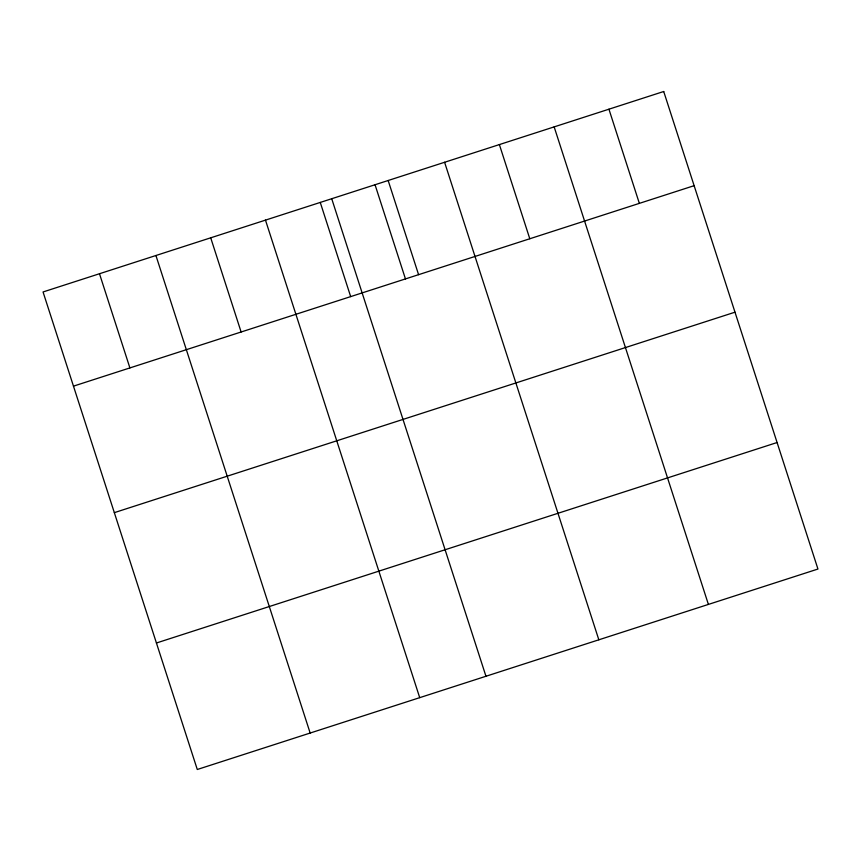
<?xml version="1.0" encoding="UTF-8"?>
<svg xmlns="http://www.w3.org/2000/svg" width="861" height="861" viewBox="0 0 861 861"><rect width="100%" height="100%" fill="white"/><g stroke="black" fill="none" stroke-linecap="round" stroke-linejoin="round"><path stroke-width="1.29" d="M73.465 386.148L694.127 185.675M114.33 512.65L734.993 312.188M156.422 642.995L777.085 442.522M608.931 109.196L639.357 203.368M554.161 126.89L708.399 604.411M499.38 144.583L529.795 238.755M444.599 162.277L598.836 639.798M388.16 180.498L418.586 274.681M375.041 184.738L405.456 278.921M331.722 198.73L485.959 676.262M320.26 202.432L350.675 296.615M265.479 220.125L419.716 697.658M210.708 237.819L241.123 332.002M155.927 255.513L310.164 733.045M99.489 273.744L129.903 367.916M663.713 91.503L43.05 291.965L197.287 769.497L817.95 569.035L663.713 91.503"/></g></svg>
